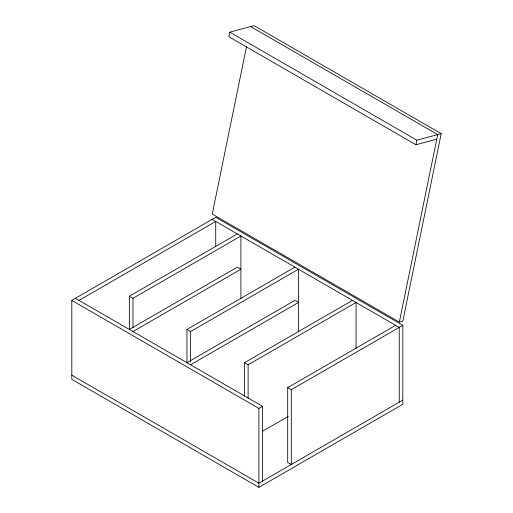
<?xml version="1.0" encoding="UTF-8"?>
<svg xmlns="http://www.w3.org/2000/svg" width="513" height="513" viewBox="0 0 513 513"><rect width="100%" height="100%" fill="white"/><g stroke="black" fill="none" stroke-linecap="round" stroke-linejoin="round"><path stroke-width="0.77" d="M246.606 46.196L212.254 214.075L399.351 322.093L402.827 321.164L441.193 133.669L254.095 25.65L229.766 32.172L228.836 36.718L415.934 144.743L436.787 139.151M415.934 144.743L416.864 140.19L441.193 133.669M399.351 322.093L437.717 134.605L250.62 26.58M71.807 300.387L215.729 217.294L402.827 325.319L402.827 404.257L258.905 487.35L71.807 379.331L71.807 300.387L258.905 408.412L262.502 406.334L262.502 481.117M79.002 300.387L215.729 221.449L215.729 246.112M129.372 329.647L129.372 296.238L237.314 233.915M129.372 296.238L132.97 298.31L240.911 235.993L240.911 298.669M129.372 329.474L237.314 267.151L240.911 269.229L132.97 331.552M186.944 362.89L186.944 329.474L294.885 267.151M186.944 329.474L190.541 331.552L298.483 269.229L298.483 331.905M186.944 362.71L294.885 300.387L298.483 302.465L190.541 364.788M244.515 396.126L244.515 362.71L352.457 300.387M244.515 362.71L248.112 364.788L356.054 302.465L356.054 348.609M402.827 325.319L291.288 389.713L291.288 464.502L287.69 462.425L287.69 387.636L395.632 325.319M262.643 431.183L288.242 416.402M402.827 400.102L258.905 483.195L71.807 375.176M229.766 32.172L416.864 140.19M212.132 219.372L399.229 327.397L399.229 402.179M287.69 387.636L291.288 389.713M75.405 298.31L262.502 406.334M258.905 408.412L258.905 487.35M248.112 364.788L248.112 398.203M190.541 331.552L190.541 361.78M132.97 298.31L132.97 327.749"/></g></svg>
